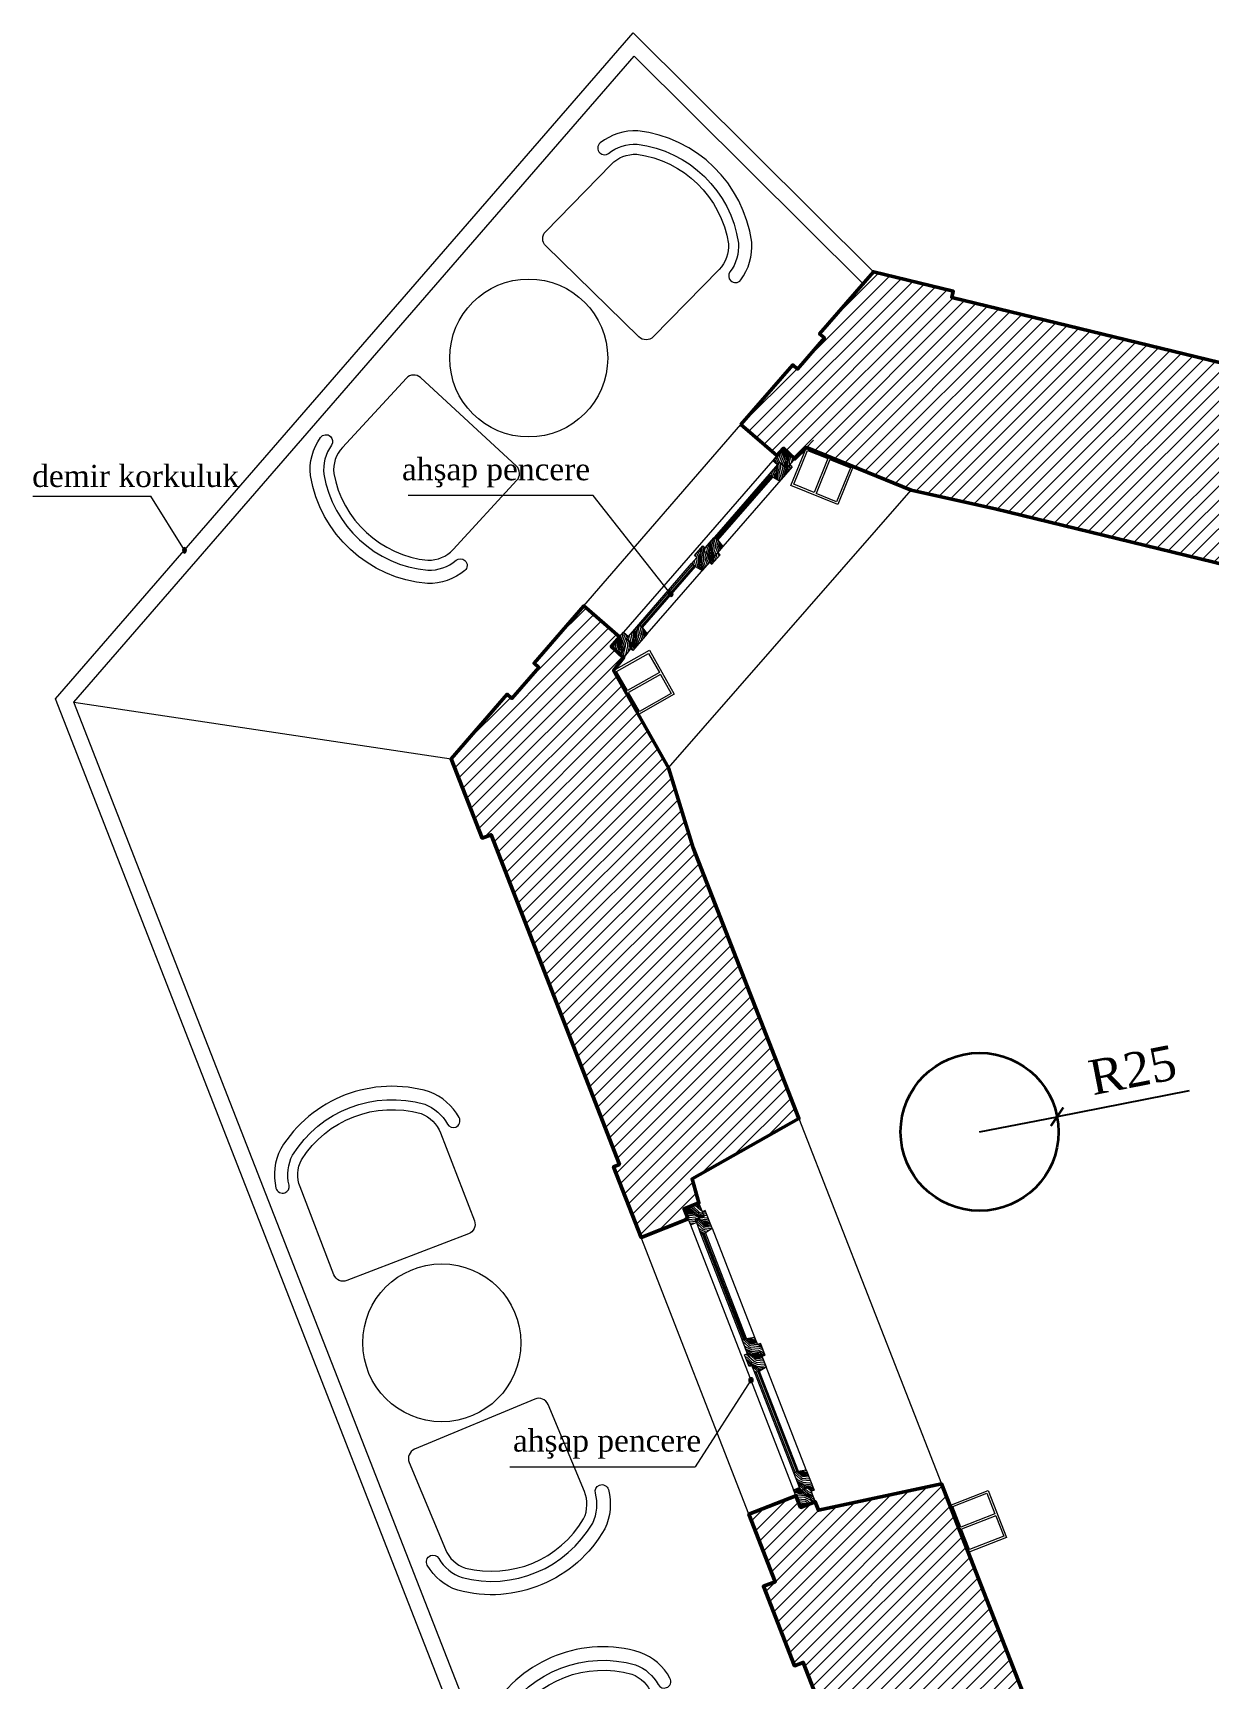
# Model space of a CAD drawing. Header units: millimetres. Extents: x 4980 to 19099, y 3891 to 5773.
# Drawn here: x 10365 to 10737, y 4801 to 5322 of the extents above; entities that cross this region are included whole.
import ezdxf

# ---------------------------------------------------------------- set-up
doc = ezdxf.new("R2010")
doc.units = ezdxf.units.MM
for name, color, linetype, lineweight in [('a 1', 200, 'Continuous', 9), ('a 2', 132, 'Continuous', 20), ('a ahşap tarama', 46, 'Continuous', 0), ('a duvar', 84, 'Continuous', 50), ('a pencere 0', 252, 'Continuous', 0), ('a pencere cam', 121, 'Continuous', 0), ('a pencere doğrama', 41, 'Continuous', 20), ('G 000', 251, 'Continuous', 0), ('no3_ahşap gorunus on kalın', 34, 'Continuous', 20), ('no3_duvar tarama', 253, 'Continuous', 9), ('PLAN YAZI', 4, 'Continuous', 9)]:
    doc.layers.add(name, color=color, linetype=linetype, lineweight=lineweight)
doc.layers.add('Kıtc-002 Çizgi', color=7, linetype='Continuous')
doc.layers.add('no3_mermer gorunus on_Stift_Nr__32', color=7, linetype='Continuous', lineweight=20, true_color=0xffc58a)
doc.layers.add('no3_tefris ön ince_Stift_Nr__194', color=7, linetype='Continuous', lineweight=20, true_color=0x3e007e)
doc.styles.add('ROMANSTW', font='georgia.ttf')
doc.styles.get("Standard").update_dxf_attribs({"font": 'stylu.ttf', "height": 10})
doc.dimstyles.new('M1', dxfattribs={"dimtxt": 11, "dimasz": 5, "dimexe": 2, "dimexo": 5, "dimgap": 3, "dimtad": 1, "dimdec": 1, "dimzin": 12, "dimdsep": 46, "dimtxsty": 'ROMANSTW', "dimblk": 'ARCHTICK', "dimcen": 0.09, "dimclrd": 251, "dimclre": 251, "dimclrt": 1, "dimadec": 0, "dimazin": 0, "dimtfac": 1, "dimtdec": 1, "dimtix": 1, "dimtmove": 0, "dimatfit": 3, "dimldrblk": 'ARCHTICK', "dimfxl": 1, "dimtolj": 1, "dimtzin": 0, "dimarcsym": 0})
pattern_1 = [(229.06403, (-467.819, 13839.1545), (0.5011356, -7.0532874), [0.25, -4.75]), (319.06403, (-467.8073, 13836.497), (7.0532874, 0.5011356), [0.5, -4.5]), (274.064032, (-467.5298, 13837.58), (3.7772115, -3.2760759), [0.3535, -1.0605, 0.3535, -0.707, 2.475, -2.1215678]), (274.064032, (-467.844, 13839.507), (3.7772115, -3.2760759), [0.35355, -0.7071, 0.35355, -5.6568678]), (274.064032, (-468.6128, 13837.8575), (3.7772115, -3.2760759), [0.35355, -6.7175178]), (274.064032, (-469.1293, 13837.6436), (3.7772115, -3.2760759), [0.35355, -6.7175178]), (274.064032, (-468.26, 13837.8826), (3.7772115, -3.2760759), [0.35355, -6.7175178]), (274.064032, (-467.9075, 13837.9076), (3.7772115, -3.2760759), [0.7071, -6.3639678]), (274.064032, (-465.8936, 13834.5063), (3.7772115, -3.2760759), [0.7071, -6.3639678]), (274.064032, (-467.391, 13838.1216), (3.7772115, -3.2760759), [1.4142, -5.6568678]), (274.064032, (-467.0383, 13838.1466), (3.7772115, -3.2760759), [1.4142, -5.6568678]), (274.064032, (-468.0346, 13834.7086), (3.7772115, -3.2760759), [1.4142, -5.6568678]), (274.064032, (-466.4968, 13838.008), (3.7772115, -3.2760759), [1.06066, -6.0104078]), (274.064032, (-465.275, 13838.272), (3.7772115, -3.2760759), [1.06066, -6.0104078]), (274.064032, (-465.9804, 13838.2218), (3.7772115, -3.2760759), [1.06066, -6.0104078]), (274.064032, (-466.9766, 13834.7838), (3.7772115, -3.2760759), [1.767767, -5.3033008]), (274.064032, (-466.46, 13834.9977), (3.7772115, -3.2760759), [1.767767, -5.3033008]), (274.064032, (-467.732, 13835.439), (3.7772115, -3.2760759), [2.4748737, -4.596194]), (255.629083, (-467.7687, 13838.4492), (-3.2760759, -3.7772115), [0.559017, -10.6213229]), (255.629083, (-467.2908, 13836.711), (-3.2760759, -3.7772115), [0.559017, -10.6213229]), (255.629083, (-467.5047, 13837.2274), (-3.2760759, -3.7772115), [0.559017, -10.6213229]), (255.629083, (-467.9826, 13838.9656), (-3.2760759, -3.7772115), [1.118034, -10.0623059]), (255.629083, (-466.9381, 13836.736), (-3.2760759, -3.7772115), [1.677051, -9.503289]), (255.629083, (-466.4216, 13836.9499), (-3.2760759, -3.7772115), [2.236068, -8.944272]), (255.629083, (-465.9052, 13837.1638), (-3.2760759, -3.7772115), [2.236068, -8.944272]), (255.629083, (-464.2806, 13836.7476), (-3.2760759, -3.7772115), [2.236068, -8.944272]), (255.629083, (-464.6583, 13837.0752), (-3.2760759, -3.7772115), [2.795085, -8.3852549]), (255.629083, (-465.1999, 13837.214), (-3.2760759, -3.7772115), [2.795085, -8.3852549]), (292.49898, (-467.8574, 13837.2023), (3.7772115, -3.2760759), [0.559017, -10.6213229]), (292.49898, (-467.7437, 13838.0965), (3.7772115, -3.2760759), [0.559017, -10.6213229]), (292.49898, (-467.8188, 13839.1545), (3.7772115, -3.2760759), [1.118034, -10.0623059]), (292.49898, (-468.235, 13837.53), (3.7772115, -3.2760759), [1.118034, -10.0623059]), (292.49898, (-467.68, 13839.696), (3.7772115, -3.2760759), [1.677051, -9.503289]), (292.49898, (-467.3525, 13840.0737), (3.7772115, -3.2760759), [2.236068, -8.944272]), (292.49898, (-470.112, 13836.5105), (3.7772115, -3.2760759), [2.236068, -8.944272]), (292.49898, (-468.5877, 13837.5049), (3.7772115, -3.2760759), [2.236068, -8.944272]), (292.49898, (-469.6207, 13837.077), (3.7772115, -3.2760759), [2.795085, -8.3852549]), (292.49898, (-469.1042, 13837.291), (3.7772115, -3.2760759), [2.795085, -8.3852549])]
pattern_2 = [(45, (-467.3525, 13840.0737), (-2.245064, 2.245064), [])]
pattern_3 = [(111.285405, (1006.4244, -8894.055), (-6.473988, 2.8438492), [0.25, -4.75]), (201.285405, (1004.0677, -8892.8267), (-2.8438492, -6.473988), [0.5, -4.5]), (156.285405, (1004.8966, -8893.577), (-4.6589186, -1.8150695), [0.3535, -1.0605, 0.3535, -0.707, 2.475, -2.1215678]), (156.285405, (1006.748, -8894.1972), (-4.6589186, -1.8150695), [0.35355, -0.7071, 0.35355, -5.6568678]), (156.285405, (1005.647, -8892.748), (-4.6589186, -1.8150695), [0.35355, -6.7175178]), (156.285405, (1005.6983, -8892.1914), (-4.6589186, -1.8150695), [0.35355, -6.7175178]), (156.285405, (1005.5047, -8893.0718), (-4.6589186, -1.8150695), [0.35355, -6.7175178]), (156.285405, (1005.3625, -8893.3955), (-4.6589186, -1.8150695), [0.7071, -6.3639678]), (156.285405, (1001.4146, -8893.592), (-4.6589186, -1.8150695), [0.7071, -6.3639678]), (156.285405, (1005.311, -8893.952), (-4.6589186, -1.8150695), [1.4142, -5.6568678]), (156.285405, (1005.169, -8894.2758), (-4.6589186, -1.8150695), [1.4142, -5.6568678]), (156.285405, (1002.5914, -8891.792), (-4.6589186, -1.8150695), [1.4142, -5.6568678]), (156.285405, (1004.7937, -8894.6903), (-4.6589186, -1.8150695), [1.06066, -6.0104078]), (156.285405, (1004.458, -8895.8943), (-4.6589186, -1.8150695), [1.06066, -6.0104078]), (156.285405, (1004.7423, -8895.247), (-4.6589186, -1.8150695), [1.06066, -6.0104078]), (156.285405, (1002.165, -8892.763), (-4.6589186, -1.8150695), [1.767767, -5.3033008]), (156.285405, (1002.1134, -8893.3198), (-4.6589186, -1.8150695), [1.767767, -5.3033008]), (156.285405, (1003.0966, -8892.4), (-4.6589186, -1.8150695), [2.4748737, -4.596194]), (137.850456, (1005.777, -8893.7706), (-1.81506946, 4.65891863), [0.559017, -10.6213229]), (137.850456, (1004.0163, -8893.3833), (-1.81506946, 4.65891863), [0.559017, -10.6213229]), (137.850456, (1004.573, -8893.4348), (-1.81506946, 4.65891863), [0.559017, -10.6213229]), (137.850456, (1006.3336, -8893.822), (-1.81506946, 4.65891863), [1.118034, -10.0623059]), (137.850456, (1003.874, -8893.707), (-1.81506946, 4.65891863), [1.677051, -9.503289]), (137.850456, (1003.8226, -8894.2637), (-1.81506946, 4.65891863), [2.236068, -8.944272]), (137.850456, (1003.7712, -8894.8203), (-1.81506946, 4.65891863), [2.236068, -8.944272]), (137.850456, (1002.6458, -8896.0637), (-1.81506946, 4.65891863), [2.236068, -8.944272]), (137.850456, (1003.1117, -8895.8822), (-1.81506946, 4.65891863), [2.795085, -8.3852549]), (137.850456, (1003.4868, -8895.4677), (-1.81506946, 4.65891863), [2.795085, -8.3852549]), (174.720354, (1004.7151, -8893.111), (-4.65891863, -1.81506946), [0.559017, -10.6213229]), (174.720354, (1005.4533, -8893.6284), (-4.65891863, -1.81506946), [0.559017, -10.6213229]), (174.720354, (1006.4244, -8894.055), (-4.65891863, -1.81506946), [1.118034, -10.0623059]), (174.720354, (1005.181, -8892.9296), (-4.65891863, -1.81506946), [1.118034, -10.0623059]), (174.720354, (1006.8388, -8894.4301), (-4.65891863, -1.81506946), [1.677051, -9.503289]), (174.720354, (1007.0203, -8894.896), (-4.65891863, -1.81506946), [2.236068, -8.944272]), (174.720354, (1005.1538, -8890.7938), (-4.65891863, -1.81506946), [2.236068, -8.944272]), (174.720354, (1005.3232, -8892.6059), (-4.65891863, -1.81506946), [2.236068, -8.944272]), (174.720354, (1005.426, -8891.4926), (-4.65891863, -1.81506946), [2.795085, -8.3852549]), (174.720354, (1005.3746, -8892.0492), (-4.65891863, -1.81506946), [2.795085, -8.3852549])]
pattern_4 = [(229.06403, (19827.667, 7090.6566), (0.5011356, -7.0532874), [0.25, -4.75]), (319.06403, (19827.6785, 7087.999), (7.0532874, 0.5011356), [0.5, -4.5]), (274.064032, (19827.956, 7089.082), (3.7772115, -3.2760759), [0.3535, -1.0605, 0.3535, -0.707, 2.475, -2.1215678]), (274.064032, (19827.642, 7091.0092), (3.7772115, -3.2760759), [0.35355, -0.7071, 0.35355, -5.6568678]), (274.064032, (19826.873, 7089.3596), (3.7772115, -3.2760759), [0.35355, -6.7175178]), (274.064032, (19826.3565, 7089.1457), (3.7772115, -3.2760759), [0.35355, -6.7175178]), (274.064032, (19827.2256, 7089.3847), (3.7772115, -3.2760759), [0.35355, -6.7175178]), (274.064032, (19827.5783, 7089.4097), (3.7772115, -3.2760759), [0.7071, -6.3639678]), (274.064032, (19829.592, 7086.0084), (3.7772115, -3.2760759), [0.7071, -6.3639678]), (274.064032, (19828.0948, 7089.6236), (3.7772115, -3.2760759), [1.4142, -5.6568678]), (274.064032, (19828.4474, 7089.6487), (3.7772115, -3.2760759), [1.4142, -5.6568678]), (274.064032, (19827.451, 7086.2107), (3.7772115, -3.2760759), [1.4142, -5.6568678]), (274.064032, (19828.989, 7089.51), (3.7772115, -3.2760759), [1.06066, -6.0104078]), (274.064032, (19830.2107, 7089.774), (3.7772115, -3.2760759), [1.06066, -6.0104078]), (274.064032, (19829.5054, 7089.724), (3.7772115, -3.2760759), [1.06066, -6.0104078]), (274.064032, (19828.509, 7086.286), (3.7772115, -3.2760759), [1.767767, -5.3033008]), (274.064032, (19829.0256, 7086.4998), (3.7772115, -3.2760759), [1.767767, -5.3033008]), (274.064032, (19827.7537, 7086.941), (3.7772115, -3.2760759), [2.4748737, -4.596194]), (255.629083, (19827.717, 7089.9512), (-3.2760759, -3.7772115), [0.559017, -10.6213229]), (255.629083, (19828.195, 7088.213), (-3.2760759, -3.7772115), [0.559017, -10.6213229]), (255.629083, (19827.981, 7088.7294), (-3.2760759, -3.7772115), [0.559017, -10.6213229]), (255.629083, (19827.5031, 7090.4677), (-3.2760759, -3.7772115), [1.118034, -10.0623059]), (255.629083, (19828.5476, 7088.238), (-3.2760759, -3.7772115), [1.677051, -9.5032889]), (255.629083, (19829.0641, 7088.452), (-3.2760759, -3.7772115), [2.236068, -8.9442719]), (255.629083, (19829.5806, 7088.6659), (-3.2760759, -3.7772115), [2.236068, -8.9442719]), (255.629083, (19831.2052, 7088.2496), (-3.2760759, -3.7772115), [2.236068, -8.9442719]), (255.629083, (19830.8274, 7088.5772), (-3.2760759, -3.7772115), [2.795085, -8.3852549]), (255.629083, (19830.286, 7088.716), (-3.2760759, -3.7772115), [2.795085, -8.3852549]), (292.49898, (19827.6284, 7088.7044), (3.77721148, -3.27607592), [0.559017, -10.6213229]), (292.49898, (19827.742, 7089.5986), (3.77721148, -3.27607592), [0.559017, -10.6213229]), (292.49898, (19827.667, 7090.6566), (3.77721148, -3.27607592), [1.118034, -10.0623059]), (292.49898, (19827.2507, 7089.032), (3.77721148, -3.27607592), [1.118034, -10.0623059]), (292.49898, (19827.8057, 7091.198), (3.77721148, -3.27607592), [1.677051, -9.5032889]), (292.49898, (19828.1333, 7091.5758), (3.77721148, -3.27607592), [2.236068, -8.9442719]), (292.49898, (19825.3737, 7088.0125), (3.77721148, -3.27607592), [2.236068, -8.9442719]), (292.49898, (19826.898, 7089.007), (3.77721148, -3.27607592), [2.236068, -8.9442719]), (292.49898, (19825.865, 7088.579), (3.77721148, -3.27607592), [2.795085, -8.3852549]), (292.49898, (19826.3815, 7088.793), (3.77721148, -3.27607592), [2.795085, -8.3852549])]
pattern_5 = [(291.27459, (8870.4514, 16933.8923), (6.4734511, -2.8450713), [0.25, -4.75]), (21.27459, (8872.808, 16932.6636), (2.8450713, 6.4734511), [0.5, -4.5]), (336.27459, (8871.979, 16933.414), (4.6592612, 1.8141899), [0.3535, -1.0605, 0.3535, -0.707, 2.475, -2.1215678]), (336.27459, (8870.1278, 16934.0346), (4.6592612, 1.8141899), [0.35355, -0.7071, 0.35355, -5.6568678]), (336.27459, (8871.2287, 16932.5852), (4.6592612, 1.8141899), [0.35355, -6.7175178]), (336.27459, (8871.177, 16932.0286), (4.6592612, 1.8141899), [0.35355, -6.7175178]), (336.27459, (8871.371, 16932.909), (4.6592612, 1.8141899), [0.35355, -6.7175178]), (336.27459, (8871.513, 16933.2326), (4.6592612, 1.8141899), [0.7071, -6.3639678]), (336.27459, (8875.461, 16933.4284), (4.6592612, 1.8141899), [0.7071, -6.3639678]), (336.27459, (8871.5647, 16933.7892), (4.6592612, 1.8141899), [1.4142, -5.6568678]), (336.27459, (8871.707, 16934.113), (4.6592612, 1.8141899), [1.4142, -5.6568678]), (336.27459, (8874.284, 16931.6286), (4.6592612, 1.8141899), [1.4142, -5.6568678]), (336.27459, (8872.0822, 16934.5273), (4.6592612, 1.8141899), [1.06066, -6.0104078]), (336.27459, (8872.4182, 16935.7313), (4.6592612, 1.8141899), [1.06066, -6.0104078]), (336.27459, (8872.1337, 16935.084), (4.6592612, 1.8141899), [1.06066, -6.0104078]), (336.27459, (8874.7107, 16932.5997), (4.6592612, 1.8141899), [1.767767, -5.3033008]), (336.27459, (8874.7623, 16933.1563), (4.6592612, 1.8141899), [1.767767, -5.3033008]), (336.27459, (8873.779, 16932.2368), (4.6592612, 1.8141899), [2.4748737, -4.596194]), (317.83964, (8871.0988, 16933.6078), (1.8141899, -4.6592612), [0.559017, -10.6213229]), (317.83964, (8872.8594, 16933.2202), (1.8141899, -4.6592612), [0.559017, -10.6213229]), (317.83964, (8872.3028, 16933.2718), (1.8141899, -4.6592612), [0.559017, -10.6213229]), (317.83964, (8870.5422, 16933.6593), (1.8141899, -4.6592612), [1.118034, -10.0623059]), (317.83964, (8873.0017, 16933.5439), (1.8141899, -4.6592612), [1.677051, -9.5032889]), (317.83964, (8873.0532, 16934.1005), (1.8141899, -4.6592612), [2.236068, -8.9442719]), (317.83964, (8873.1047, 16934.6572), (1.8141899, -4.6592612), [2.236068, -8.9442719]), (317.83964, (8874.2304, 16935.9003), (1.8141899, -4.6592612), [2.236068, -8.9442719]), (317.83964, (8873.7645, 16935.7189), (1.8141899, -4.6592612), [2.795085, -8.3852549]), (317.83964, (8873.3893, 16935.3045), (1.8141899, -4.6592612), [2.795085, -8.3852549]), (354.709538, (8872.1605, 16932.948), (4.6592612, 1.8141899), [0.559017, -10.6213229]), (354.709538, (8871.4225, 16933.4656), (4.6592612, 1.8141899), [0.559017, -10.6213229]), (354.709538, (8870.4514, 16933.8923), (4.6592612, 1.8141899), [1.118034, -10.0623059]), (354.709538, (8871.6946, 16932.7667), (4.6592612, 1.8141899), [1.118034, -10.0623059]), (354.709538, (8870.037, 16934.2675), (4.6592612, 1.8141899), [1.677051, -9.5032889]), (354.709538, (8869.8556, 16934.7335), (4.6592612, 1.8141899), [2.236068, -8.9442719]), (354.709538, (8871.7214, 16930.6308), (4.6592612, 1.8141899), [2.236068, -8.9442719]), (354.709538, (8871.5523, 16932.443), (4.6592612, 1.8141899), [2.236068, -8.9442719]), (354.709538, (8871.4492, 16931.3297), (4.6592612, 1.8141899), [2.795085, -8.3852549]), (354.709538, (8871.5008, 16931.8864), (4.6592612, 1.8141899), [2.795085, -8.3852549])]

# ---------------------------------------------------------------- blocks, each defined once
blk = doc.blocks.new('4535353')
at = {"color": 5}
for p, q in [((9628.58, 2179.4), (9628.58, 2167.8)), ((9629.28, 2179.4), (9629.28, 2167.8))]:
    blk.add_line(p, q, dxfattribs=at)
blk.add_lwpolyline([(9620.93, 2180.1), (9636.93, 2180.1), (9636.93, 2167.1), (9620.93, 2167.1), (9620.93, 2180.1)], close=True, dxfattribs=at)
for points in [[(9628.58, 2167.8), (9621.63, 2167.8), (9621.63, 2179.4), (9628.58, 2179.4)], [(9629.28, 2179.4), (9636.23, 2179.4), (9636.23, 2167.8), (9629.28, 2167.8)]]:
    blk.add_lwpolyline(points, dxfattribs=at)
blk = doc.blocks.new('asdsdzfsd')
at = {"layer": 'a ahşap tarama', "lineweight": 5}
h = blk.add_hatch(dxfattribs=at)
h.set_pattern_fill('WOODFACE', color=256, scale=5, angle=229.064, style=0, pattern_type=2)
h.set_pattern_definition(pattern_1)
h.paths.add_polyline_path([(6002.48, 3076.76), (5998.87, 3080.18), (5995.45, 3076.32), (5996.97, 3075), (5997.62, 3075.76), (5999.89, 3073.79)])
h = blk.add_hatch(dxfattribs=at)
h.set_pattern_fill('WOODFACE', color=256, scale=5, angle=229.064, style=0, pattern_type=2)
h.set_pattern_definition(pattern_1)
edge = h.paths.add_edge_path()
edge.add_line((5994.34, 3071.99), (5995.47, 3071))
edge.add_line((5995.47, 3071), (5997.69, 3069.74))
edge.add_line((5997.69, 3069.74), (6001.62, 3074.28))
edge.add_line((6001.62, 3074.28), (6000.87, 3074.93))
edge.add_line((6000.87, 3074.93), (5999.89, 3073.79))
edge.add_line((5999.89, 3073.79), (5997.62, 3075.76))
edge.add_line((5997.62, 3075.76), (5996.97, 3075))
edge.add_line((5997.61, 3075.76), (5994.34, 3071.99))
h = blk.add_hatch(dxfattribs=at)
h.set_pattern_fill('WOODFACE', color=256, scale=5, angle=229.064, style=0, pattern_type=2)
h.set_pattern_definition(pattern_4)
h.paths.add_polyline_path([(5973.15, 3041.45), (5970.93, 3042.71), (5969.8, 3043.7), (5971.44, 3045.59), (5970.68, 3046.24), (5973.3, 3049.26), (5974.06, 3048.61), (5973.4, 3047.85), (5976.11, 3045.51), (5976.42, 3045.23)])
h = blk.add_hatch(dxfattribs=at)
h.set_pattern_fill('WOODFACE', color=256, scale=5, angle=229.064, style=0, pattern_type=2)
h.set_pattern_definition(pattern_4)
h.paths.add_polyline_path([(5977.01, 3052.01), (5978.14, 3051.02), (5979.7, 3049.01), (5978.06, 3047.12), (5978.82, 3046.46), (5976.2, 3043.44), (5975.44, 3044.1), (5976.42, 3045.23), (5973.72, 3047.58), (5973.4, 3047.85), (5976.87, 3051.85)])
h = blk.add_hatch(dxfattribs=at)
h.set_pattern_fill('WOODFACE', color=256, scale=5, angle=229.064, style=0, pattern_type=2)
h.set_pattern_definition([(229.06403, (19833.2024, 7097.0394), (0.5011356, -7.0532874), [0.25, -4.75]), (319.06403, (19833.214, 7094.382), (7.0532874, 0.5011356), [0.5, -4.5]), (274.064032, (19833.4915, 7095.465), (3.7772115, -3.2760759), [0.3535, -1.0605, 0.3535, -0.707, 2.475, -2.1215678]), (274.064032, (19833.1773, 7097.392), (3.7772115, -3.2760759), [0.35355, -0.7071, 0.35355, -5.6568678]), (274.064032, (19832.4084, 7095.7424), (3.7772115, -3.2760759), [0.35355, -6.7175178]), (274.064032, (19831.892, 7095.5285), (3.7772115, -3.2760759), [0.35355, -6.7175178]), (274.064032, (19832.761, 7095.7675), (3.7772115, -3.2760759), [0.35355, -6.7175178]), (274.064032, (19833.1138, 7095.7925), (3.7772115, -3.2760759), [0.7071, -6.3639678]), (274.064032, (19835.1277, 7092.391), (3.7772115, -3.2760759), [0.7071, -6.3639678]), (274.064032, (19833.6302, 7096.0064), (3.7772115, -3.2760759), [1.4142, -5.6568678]), (274.064032, (19833.983, 7096.0315), (3.7772115, -3.2760759), [1.4142, -5.6568678]), (274.064032, (19832.9866, 7092.5935), (3.7772115, -3.2760759), [1.4142, -5.6568678]), (274.064032, (19834.5244, 7095.8927), (3.7772115, -3.2760759), [1.06066, -6.0104078]), (274.064032, (19835.7462, 7096.1568), (3.7772115, -3.2760759), [1.06066, -6.0104078]), (274.064032, (19835.041, 7096.1067), (3.7772115, -3.2760759), [1.06066, -6.0104078]), (274.064032, (19834.0446, 7092.6686), (3.7772115, -3.2760759), [1.767767, -5.3033008]), (274.064032, (19834.561, 7092.8826), (3.7772115, -3.2760759), [1.767767, -5.3033008]), (274.064032, (19833.289, 7093.324), (3.7772115, -3.2760759), [2.4748737, -4.596194]), (255.629083, (19833.2525, 7096.334), (-3.2760759, -3.7772115), [0.559017, -10.6213229]), (255.629083, (19833.7305, 7094.5958), (-3.2760759, -3.7772115), [0.559017, -10.6213229]), (255.629083, (19833.5165, 7095.1122), (-3.2760759, -3.7772115), [0.559017, -10.6213229]), (255.629083, (19833.0386, 7096.8505), (-3.2760759, -3.7772115), [1.118034, -10.0623059]), (255.629083, (19834.0831, 7094.6208), (-3.2760759, -3.7772115), [1.677051, -9.5032889]), (255.629083, (19834.5996, 7094.8347), (-3.2760759, -3.7772115), [2.236068, -8.9442719]), (255.629083, (19835.116, 7095.0487), (-3.2760759, -3.7772115), [2.236068, -8.9442719]), (255.629083, (19836.7406, 7094.6324), (-3.2760759, -3.7772115), [2.236068, -8.9442719]), (255.629083, (19836.363, 7094.96), (-3.2760759, -3.7772115), [2.795085, -8.3852549]), (255.629083, (19835.8214, 7095.0988), (-3.2760759, -3.7772115), [2.795085, -8.3852549]), (292.49898, (19833.1639, 7095.0872), (3.77721148, -3.27607592), [0.559017, -10.6213229]), (292.49898, (19833.2776, 7095.9814), (3.77721148, -3.27607592), [0.559017, -10.6213229]), (292.49898, (19833.2024, 7097.0394), (3.77721148, -3.27607592), [1.118034, -10.0623059]), (292.49898, (19832.7862, 7095.4148), (3.77721148, -3.27607592), [1.118034, -10.0623059]), (292.49898, (19833.3412, 7097.5809), (3.77721148, -3.27607592), [1.677051, -9.5032889]), (292.49898, (19833.6688, 7097.9586), (3.77721148, -3.27607592), [2.236068, -8.9442719]), (292.49898, (19830.9092, 7094.3953), (3.77721148, -3.27607592), [2.236068, -8.9442719]), (292.49898, (19832.4335, 7095.3897), (3.77721148, -3.27607592), [2.236068, -8.9442719]), (292.49898, (19831.4006, 7094.962), (3.77721148, -3.27607592), [2.795085, -8.3852549]), (292.49898, (19831.917, 7095.1758), (3.77721148, -3.27607592), [2.795085, -8.3852549])])
edge = h.paths.add_edge_path()
edge.add_line((5953.06, 3024.39), (5954.19, 3023.41))
edge.add_line((5954.19, 3023.41), (5955.75, 3021.4))
edge.add_line((5955.75, 3021.4), (5951.17, 3016.11))
edge.add_line((5951.17, 3016.11), (5950.48, 3016.71))
edge.add_line((5950.48, 3016.71), (5951.4, 3017.89))
edge.add_line((5951.4, 3017.89), (5949.13, 3019.86))
edge.add_line((5949.13, 3019.86), (5949.79, 3020.61))
edge.add_line((5949.79, 3020.61), (5953.06, 3024.39))
h = blk.add_hatch(dxfattribs=at)
h.set_pattern_fill('WOODFACE', color=256, scale=5, angle=229.064, style=0, pattern_type=2)
h.set_pattern_definition(pattern_1)
h.paths.add_polyline_path([(5946.97, 3020.41), (5948.28, 3021.92), (5949.79, 3020.61), (5949.13, 3019.86), (5951.4, 3017.89), (5948.25, 3013.84), (5944.35, 3017.4)])
h = blk.add_hatch(dxfattribs=at)
h.set_pattern_fill('WOODFACE', color=256, scale=5, angle=111.2854, style=0, pattern_type=2)
h.set_pattern_definition(pattern_3)
h.paths.add_polyline_path([(5968.33, 2837.1), (5969.42, 2834.3), (5971.3, 2835.03), (5970.92, 2835.96), (5973.73, 2837.06), (5972.09, 2841.24), (5967.4, 2839.41)])
h = blk.add_hatch(dxfattribs=at)
h.set_pattern_fill('WOODFACE', color=256, scale=5, angle=291.2746, style=0, pattern_type=2)
h.set_pattern_definition(pattern_5)
h.paths.add_polyline_path([(5972.75, 2831.31), (5974.14, 2831.85), (5976.29, 2833.22), (5974.11, 2838.81), (5973.18, 2838.45), (5973.73, 2837.06), (5970.92, 2835.96), (5971.3, 2835.04)])
h = blk.add_hatch(dxfattribs=at)
h.set_pattern_fill('WOODFACE', color=256, scale=5, angle=291.2746, style=0, pattern_type=2)
h.set_pattern_definition(pattern_5)
h.paths.add_polyline_path([(5985.81, 2797.76), (5987.2, 2798.3), (5989.71, 2798.74), (5990.62, 2796.41), (5991.55, 2796.78), (5993, 2793.05), (5992.07, 2792.69), (5991.53, 2794.08), (5988.19, 2792.78), (5987.8, 2792.63), (5985.88, 2797.56)])
h = blk.add_hatch(dxfattribs=at)
h.set_pattern_fill('WOODFACE', color=256, scale=5, angle=291.2746, style=0, pattern_type=2)
h.set_pattern_definition(pattern_5)
h.paths.add_polyline_path([(5993.34, 2789.42), (5991.19, 2788.05), (5989.8, 2787.51), (5988.89, 2789.84), (5987.96, 2789.47), (5986.51, 2793.2), (5987.44, 2793.56), (5987.8, 2792.63), (5991.14, 2793.93), (5991.53, 2794.08)])
h = blk.add_hatch(dxfattribs=at)
h.set_pattern_fill('WOODFACE', color=256, scale=5, angle=291.2746, style=0, pattern_type=2)
h.set_pattern_definition(pattern_5)
edge = h.paths.add_edge_path()
edge.add_line((6002.13, 2755.82), (6003.53, 2756.37))
edge.add_line((6003.53, 2756.37), (6006.04, 2756.81))
edge.add_line((6006.04, 2756.81), (6008.58, 2750.29))
edge.add_line((6008.58, 2750.29), (6007.66, 2749.93))
edge.add_line((6007.66, 2749.93), (6007.11, 2751.33))
edge.add_line((6007.11, 2751.33), (6004.32, 2750.24))
edge.add_line((6004.32, 2750.24), (6003.96, 2751.17))
edge.add_line((6003.96, 2751.17), (6002.13, 2755.82))
h = blk.add_hatch(dxfattribs=at)
h.set_pattern_fill('WOODFACE', color=256, scale=5, angle=111.2854, style=0, pattern_type=2)
h.set_pattern_definition(pattern_3)
h.paths.add_polyline_path([(6002.81, 2748.58), (6002.08, 2750.44), (6003.96, 2751.17), (6004.32, 2750.24), (6007.11, 2751.33), (6007.66, 2749.93), (6008.92, 2746.65), (6004.27, 2744.84)])
at = {"layer": 'a pencere cam', "lineweight": 5}
for points in [[(5995.09, 3071.33), (5994.71, 3071.66), (5977.38, 3051.68), (5977.76, 3051.35)], [(5970.55, 3043.04), (5953.81, 3023.74), (5953.44, 3024.07), (5970.18, 3043.37)], [(5973.68, 2831.67), (5986.74, 2798.12), (5986.27, 2797.94), (5973.21, 2831.49)], [(5990.73, 2787.87), (6003.07, 2756.19), (6002.6, 2756.01), (5990.26, 2787.69)]]:
    blk.add_hatch(color=256, dxfattribs=at).paths.add_polyline_path(points)
at = {"layer": 'no3_duvar tarama'}
h = blk.add_hatch(dxfattribs=at)
h.set_pattern_fill('ANSI31', color=256, style=0)
h.set_pattern_definition(pattern_2)
h.paths.add_polyline_path([(5985.42, 3087.66), (6001.8, 3106.54), (6003.31, 3105.23), (6011.83, 3115.06), (6010.32, 3116.37), (6027.35, 3136.01), (6052.62, 3129.86), (6052.14, 3127.92), (6192.06, 3093.87), (6192.53, 3095.81), (6216.82, 3089.9), (6213.04, 3074.36), (6209.4, 3075.24), (6207.96, 3070.45), (6205.06, 3071.15), (6187, 3031.47), (6065.89, 3061), (6039.3, 3066.92), (6006.12, 3080.39), (6002.48, 3076.76), (5998.87, 3080.18), (5996.75, 3077.83)])
h = blk.add_hatch(dxfattribs=at)
h.set_pattern_fill('ANSI31', color=256, style=0)
h.set_pattern_definition(pattern_2)
h.paths.add_polyline_path([(5968.69, 2836.17), (5953.79, 2830.36), (5945.08, 2852.73), (5946.95, 2853.45), (5906.3, 2957.82), (5903.5, 2956.73), (5893.7, 2981.89), (5911.39, 3002.28), (5912.9, 3000.97), (5921.42, 3010.8), (5919.91, 3012.11), (5935.63, 3030.24), (5946.97, 3020.41), (5944.35, 3017.4), (5946.3, 3015.62), (5948.25, 3013.84), (5945.1, 3009.79), (5962.53, 2978.97), (5970.33, 2953.68), (6003.78, 2867.94), (5969.92, 2848.88), (5972.09, 2841.24), (5967.4, 2839.41)])
h = blk.add_hatch(dxfattribs=at)
h.set_pattern_fill('ANSI31', color=256, style=0)
h.set_pattern_definition(pattern_2)
h.paths.add_polyline_path([(6072.67, 2547.2), (6064.28, 2543.93), (6061.01, 2552.32), (6058.22, 2551.23), (6048.78, 2575.46), (6051.58, 2576.55), (6005.12, 2695.82), (6002.33, 2694.73), (5992.53, 2719.89), (5996.26, 2721.34), (5987.91, 2742.77), (6002.81, 2748.58), (6004.27, 2744.84), (6008.93, 2746.64), (6009.98, 2743.98), (6048.89, 2752.32), (6103.23, 2613.05), (6114.94, 2583.05), (6077.58, 2560.99), (6080.18, 2555.47), (6070.86, 2551.85)])
at = {"layer": 'PLAN YAZI'}
h = blk.add_hatch(color=256, dxfattribs=at)
h.dxf.hatch_style = 1
edge = h.paths.add_edge_path()
edge.add_ellipse((5809.29, 3047.86), major_axis=(0.021, 0.888), ratio=0.6911, start_angle=0, end_angle=360, ccw=False)
h = blk.add_hatch(color=256, dxfattribs=at)
h.dxf.hatch_style = 1
edge = h.paths.add_edge_path()
edge.add_ellipse((5963.21, 3034.01), major_axis=(-0.021, 0.888), ratio=0.6911, start_angle=0, end_angle=360)
h = blk.add_hatch(color=256, dxfattribs=at)
h.dxf.hatch_style = 1
edge = h.paths.add_edge_path()
edge.add_ellipse((5988.58, 2785.14), major_axis=(0.021, -0.888), ratio=0.6911, start_angle=0, end_angle=360)
at = {"layer": 'a 1'}
for p, q in [((6203.37, 1887.06), (5768.49, 3000.81)), ((6206.79, 1892.05), (5774.25, 2999.82))]:
    blk.add_line(p, q, dxfattribs=at)
for points in [[(5768.49, 3000.81), (5951.31, 3211.64)], [(6027.35, 3136.01), (5951.31, 3211.64)], [(5774.25, 2999.82), (5951.6, 3204.33)], [(6024.06, 3132.21), (5951.6, 3204.33)]]:
    blk.add_lwpolyline(points, dxfattribs=at)
at = {"layer": 'a 2'}
for points in [[(5935.63, 3030.24), (5985.42, 3087.66)], [(6006.12, 3080.39), (6008.42, 3082.7)], [(5962.53, 2978.97), (6039.3, 3066.92)], [(6003.78, 2867.94), (6048.89, 2752.32)], [(5987.91, 2742.77), (5953.79, 2830.36)]]:
    blk.add_lwpolyline(points, dxfattribs=at)
at = {"layer": 'a duvar'}
for points in [[(5985.42, 3087.66), (6001.8, 3106.54), (6003.31, 3105.23), (6011.83, 3115.06), (6010.32, 3116.37), (6027.35, 3136.01), (6052.62, 3129.86), (6052.14, 3127.92), (6192.06, 3093.87), (6192.53, 3095.81), (6216.82, 3089.9), (6213.04, 3074.36), (6209.4, 3075.24), (6207.96, 3070.45), (6205.06, 3071.15), (6187, 3031.47), (6065.89, 3061), (6039.3, 3066.92), (6006.12, 3080.39), (6002.48, 3076.76), (5998.87, 3080.18), (5996.75, 3077.83), (5985.42, 3087.66)], [(5968.69, 2836.17), (5953.79, 2830.36), (5945.08, 2852.73), (5946.95, 2853.45), (5906.3, 2957.82), (5903.5, 2956.73), (5893.7, 2981.89), (5911.39, 3002.28), (5912.9, 3000.97), (5921.42, 3010.8), (5919.91, 3012.11), (5935.63, 3030.24), (5946.97, 3020.41), (5944.35, 3017.4), (5946.3, 3015.62), (5948.25, 3013.84), (5948.25, 3013.84), (5945.1, 3009.79), (5962.53, 2978.97), (5970.33, 2953.68), (6003.78, 2867.94), (5969.92, 2848.88), (5972.09, 2841.24), (5967.4, 2839.41), (5968.69, 2836.17)], [(6072.67, 2547.2), (6064.28, 2543.93), (6061.01, 2552.32), (6058.22, 2551.23), (6048.78, 2575.46), (6051.58, 2576.55), (6005.12, 2695.82), (6002.33, 2694.73), (5992.53, 2719.89), (5996.26, 2721.34), (5987.91, 2742.77), (6002.81, 2748.58), (6004.27, 2744.84), (6008.93, 2746.64), (6009.98, 2743.98), (6048.89, 2752.32), (6103.23, 2613.05), (6114.94, 2583.05), (6077.58, 2560.99), (6080.18, 2555.47), (6070.86, 2551.85), (6072.67, 2547.2)]]:
    blk.add_lwpolyline(points, dxfattribs=at)
at = {"layer": 'a pencere 0'}
for points in [[(5995.45, 3076.32), (5948.28, 3021.92)], [(5994.34, 3071.99), (5977.01, 3052.01)], [(5978.14, 3051.02), (5995.47, 3071)], [(6001.62, 3074.28), (5979.7, 3049.01)], [(5953.06, 3024.39), (5969.8, 3043.7)], [(5955.75, 3021.4), (5978.68, 3047.84)], [(5970.93, 3042.71), (5954.19, 3023.41)], [(5969.43, 2834.31), (6002.09, 2750.44)], [(5972.74, 2831.3), (5985.81, 2797.76)], [(5987.2, 2798.3), (5974.14, 2831.85)], [(5976.29, 2833.22), (5989.71, 2798.74)], [(5991.19, 2788.05), (6003.53, 2756.37)], [(6006.04, 2756.81), (5993.34, 2789.42)], [(6002.13, 2755.82), (5989.8, 2787.51)]]:
    blk.add_lwpolyline(points, dxfattribs=at)
at = {"layer": 'a pencere cam', "lineweight": 5}
for p, q in [((5999.88, 3073.8), (5997.61, 3075.76)), ((5994.71, 3071.66), (5977.38, 3051.68)), ((5953.44, 3024.07), (5970.18, 3043.37)), ((5973.72, 2837.05), (5970.93, 2835.96)), ((5973.21, 2831.49), (5986.27, 2797.94)), ((6002.6, 2756.01), (5990.26, 2787.69))]:
    blk.add_line(p, q, dxfattribs=at)
for points in [[(5995.09, 3071.33), (5977.76, 3051.35), (5977.38, 3051.68), (5994.71, 3071.66)], [(5977.76, 3051.35), (5995.09, 3071.33)], [(5970.55, 3043.04), (5953.81, 3023.74)], [(5986.74, 2798.12), (5973.68, 2831.67)], [(5990.73, 2787.87), (6003.07, 2756.19)]]:
    blk.add_lwpolyline(points, dxfattribs=at)
for points in [[(5970.55, 3043.04), (5953.81, 3023.74), (5953.44, 3024.07), (5970.18, 3043.37)], [(5973.68, 2831.67), (5986.74, 2798.12), (5986.27, 2797.94), (5973.21, 2831.49)], [(5990.73, 2787.87), (6003.07, 2756.19), (6002.6, 2756.01), (5990.26, 2787.69)]]:
    blk.add_lwpolyline(points, close=True, dxfattribs=at)
at = {"layer": 'a pencere doğrama'}
for p, q in [((5997.61, 3075.76), (5994.34, 3071.99)), ((5996.76, 3077.83), (5995.45, 3076.32)), ((5996.76, 3077.83), (5995.45, 3076.32)), ((5995.45, 3076.32), (5996.96, 3075.01)), ((5995.45, 3076.32), (5996.96, 3075.01)), ((5996.96, 3075.01), (5997.61, 3075.76)), ((5996.96, 3075.01), (5997.61, 3075.76)), ((5997.61, 3075.76), (5999.88, 3073.8)), ((5997.61, 3075.76), (5999.88, 3073.8)), ((5970.68, 3046.24), (5973.3, 3049.26)), ((5973.3, 3049.26), (5974.06, 3048.61)), ((5977.01, 3052.01), (5973.4, 3047.85)), ((5977.38, 3051.68), (5977.01, 3052.01)), ((5977.76, 3051.35), (5978.14, 3051.02)), ((5978.06, 3047.12), (5979.7, 3049.01)), ((5978.14, 3051.02), (5979.7, 3049.01)), ((5969.8, 3043.7), (5971.44, 3045.59)), ((5970.18, 3043.37), (5969.8, 3043.7)), ((5971.44, 3045.59), (5970.68, 3046.24)), ((5975.44, 3044.1), (5973.15, 3041.45)), ((5973.4, 3047.85), (5976.42, 3045.23)), ((5973.4, 3047.85), (5976.42, 3045.23)), ((5976.42, 3045.23), (5975.44, 3044.1)), ((5975.44, 3044.1), (5976.2, 3043.44)), ((5976.2, 3043.44), (5978.82, 3046.46)), ((5978.82, 3046.46), (5978.06, 3047.12)), ((5970.55, 3043.04), (5970.93, 3042.71)), ((5970.93, 3042.71), (5973.15, 3041.45)), ((5949.79, 3020.61), (5953.06, 3024.39)), ((5953.06, 3024.39), (5953.81, 3023.74)), ((5953.81, 3023.74), (5954.19, 3023.41)), ((5954.19, 3023.41), (5955.75, 3021.4)), ((5972.09, 2841.24), (5969.92, 2848.88)), ((5970.93, 2835.96), (5973.72, 2837.05)), ((5970.93, 2835.96), (5973.72, 2837.05)), ((5970.93, 2835.96), (5973.72, 2837.05)), ((5974.14, 2831.85), (5976.29, 2833.22)), ((5987.2, 2798.3), (5989.71, 2798.74)), ((5990.62, 2796.41), (5989.71, 2798.74)), ((5986.27, 2797.94), (5985.81, 2797.76)), ((5985.81, 2797.76), (5987.8, 2792.63)), ((5986.51, 2793.2), (5987.44, 2793.56)), ((5987.96, 2789.47), (5986.51, 2793.2)), ((5986.74, 2798.12), (5987.2, 2798.3)), ((5987.8, 2792.63), (5991.53, 2794.08)), ((5987.8, 2792.63), (5991.53, 2794.08)), ((5991.55, 2796.78), (5990.62, 2796.41)), ((5991.53, 2794.08), (5992.07, 2792.69)), ((5993, 2793.05), (5991.55, 2796.78)), ((5988.89, 2789.84), (5987.96, 2789.47)), ((5989.8, 2787.51), (5988.89, 2789.84)), ((5990.73, 2787.87), (5991.19, 2788.05)), ((5991.19, 2788.05), (5993.34, 2789.42)), ((5992.07, 2792.69), (5993, 2793.05)), ((5992.07, 2792.69), (5993.34, 2789.42)), ((5990.26, 2787.69), (5989.8, 2787.51)), ((6003.53, 2756.37), (6006.04, 2756.81)), ((6002.13, 2755.82), (6003.07, 2756.19)), ((6003.96, 2751.17), (6002.13, 2755.82)), ((6003.07, 2756.19), (6003.53, 2756.37)), ((6002.09, 2750.44), (6003.96, 2751.17)), ((6002.09, 2750.44), (6003.96, 2751.17)), ((6003.96, 2751.17), (6004.32, 2750.24)), ((6003.96, 2751.17), (6004.32, 2750.24)), ((6004.32, 2750.24), (6007.11, 2751.33)), ((6004.32, 2750.24), (6007.11, 2751.33)), ((6008.92, 2746.65), (6009.98, 2743.98))]:
    blk.add_line(p, q, dxfattribs=at)
for points in [[(6002.48, 3076.76), (5998.87, 3080.18), (5995.45, 3076.32), (5996.97, 3075), (5997.62, 3075.76), (5999.89, 3073.79), (6002.48, 3076.76)], [(5994.34, 3071.99), (5995.47, 3071), (5997.69, 3069.74), (6001.62, 3074.28), (6000.87, 3074.93), (5999.89, 3073.79), (5997.62, 3075.76), (5996.97, 3075)], [(5997.69, 3069.74), (6001.62, 3074.28), (6000.86, 3074.93), (5999.88, 3073.8)], [(5973.15, 3041.45), (5970.93, 3042.71), (5969.8, 3043.7), (5971.44, 3045.59), (5970.68, 3046.24), (5973.3, 3049.26), (5974.06, 3048.61), (5973.4, 3047.85), (5976.11, 3045.51), (5976.42, 3045.23), (5973.15, 3041.45), (5973.15, 3041.45)], [(5977.01, 3052.01), (5978.14, 3051.02), (5979.7, 3049.01), (5978.06, 3047.12), (5978.82, 3046.46), (5976.2, 3043.44), (5975.44, 3044.1), (5976.42, 3045.23), (5973.72, 3047.58), (5973.4, 3047.85), (5976.87, 3051.85), (5977.01, 3052.01)], [(5953.06, 3024.39), (5954.19, 3023.41), (5955.75, 3021.4), (5951.17, 3016.11), (5950.48, 3016.71), (5951.4, 3017.89), (5949.13, 3019.86), (5949.79, 3020.61), (5953.06, 3024.39)], [(5946.97, 3020.41), (5948.28, 3021.92), (5949.79, 3020.61), (5949.13, 3019.86), (5951.4, 3017.89), (5948.25, 3013.84), (5944.35, 3017.4), (5946.97, 3020.41)], [(5955.75, 3021.4), (5951.17, 3016.1), (5950.48, 3016.71), (5951.4, 3017.89)], [(5968.33, 2837.1), (5969.42, 2834.3), (5971.3, 2835.03), (5970.92, 2835.96), (5973.73, 2837.06), (5972.09, 2841.24), (5967.4, 2839.41), (5968.33, 2837.1)], [(5972.75, 2831.31), (5974.14, 2831.85), (5976.29, 2833.22), (5974.11, 2838.81), (5973.18, 2838.45), (5973.73, 2837.06), (5970.92, 2835.96), (5971.3, 2835.04), (5972.75, 2831.31)], [(5985.81, 2797.76), (5987.2, 2798.3), (5989.71, 2798.74), (5990.62, 2796.41), (5991.55, 2796.78), (5993, 2793.05), (5992.07, 2792.69), (5991.53, 2794.08), (5988.19, 2792.78), (5987.8, 2792.63), (5985.88, 2797.56), (5985.81, 2797.76)], [(5993.34, 2789.42), (5991.19, 2788.05), (5989.8, 2787.51), (5988.89, 2789.84), (5987.96, 2789.47), (5986.51, 2793.2), (5987.44, 2793.56), (5987.8, 2792.63), (5991.14, 2793.93), (5991.53, 2794.08), (5993.34, 2789.42), (5993.34, 2789.42)], [(6002.13, 2755.82), (6003.53, 2756.37), (6006.04, 2756.81), (6008.58, 2750.29), (6007.66, 2749.93), (6007.11, 2751.33), (6004.32, 2750.24), (6003.96, 2751.17), (6002.13, 2755.82)], [(6006.04, 2756.81), (6008.59, 2750.29), (6007.66, 2749.93), (6007.11, 2751.33)], [(6002.81, 2748.58), (6002.08, 2750.44), (6003.96, 2751.17), (6004.32, 2750.24), (6007.11, 2751.33), (6007.66, 2749.93), (6008.92, 2746.65), (6004.27, 2744.84), (6002.81, 2748.58)]]:
    blk.add_lwpolyline(points, dxfattribs=at)
at = {"layer": 'G 000'}
blk.add_lwpolyline([(5774.25, 2999.82), (5893.7, 2981.89)], dxfattribs=at)
at = {"layer": 'PLAN YAZI'}
for p, q in [((5761.32, 3065), (5798.62, 3065.01)), ((5809.29, 3047.86), (5798.62, 3065.01)), ((5938.65, 3065.25), (5880.05, 3065.25)), ((5963.21, 3034.01), (5938.65, 3065.25)), ((5988.58, 2785.14), (5970.89, 2757.76)), ((5912.29, 2757.76), (5970.89, 2757.76))]:
    blk.add_line(p, q, dxfattribs=at)
at = {"layer": 'PLAN YAZI', "extrusion": (0, 0, -1)}
blk.add_ellipse((5809.29, 3047.86), major_axis=(0, 0.888), ratio=0.6911, start_param=4.712389, end_param=10.995574, dxfattribs=at)
at = {"layer": 'PLAN YAZI'}
for centre, major_axis in [((5963.21, 3034.01), (0, 0.888)), ((5988.58, 2785.14), (0, -0.888))]:
    blk.add_ellipse(centre, major_axis=major_axis, ratio=0.6911, start_param=4.712389, end_param=10.995574, dxfattribs=at)
for p, rotation in [((-3728.16, 4680.08), 337.9001294263721), ((-677.01, 10317.74), 299.4874549827151), ((535.57, 10920.63), 291.3146973601329)]:
    blk.add_blockref('4535353', p, dxfattribs=dict(rotation=rotation))
at = {"layer": 'PLAN YAZI', "char_height": 7, "width": 63.3955}
for s, insert, attachment_point in [('{\\fTimes New Roman|b0|i0|c162|p18;demir korkuluk}', (5761.08, 3074.89), 1), ('{\\fTimes New Roman|b0|i0|c162|p18;ahşap pencere}', (5937.69, 3077.03), 3), ('{\\fTimes New Roman|b0|i0|c162|p18;ahşap pencere}', (5913.25, 2769.54), 1)]:
    blk.add_mtext(s, dxfattribs=dict(at, insert=insert, attachment_point=attachment_point))
blk = doc.blocks.new('S2')
at = {"layer": 'no3_tefris ön ince_Stift_Nr__194', "linetype": 'Continuous', "flags": 128}
for points in [[(-366.36, 3123.35, 0.178701), (-357.54, 3126.97, 0.336852), (-353.17, 3171.56, 0.178701), (-361.12, 3176.83, -0.375565), (-362.74, 3179.09, -0.453948), (-360.15, 3180.95, -0.178701), (-349.76, 3174.06, -0.3419), (-354.67, 3123.85, -0.178701), (-366.2, 3119.12, -0.453948), (-368.39, 3121.44, -0.375565)], [(-363.24, 3173.97), (-392.93, 3176.87, 0.414214), (-396.4, 3174.02), (-400.42, 3132.94, 0.414214), (-397.57, 3129.47), (-367.88, 3126.56, 0.213422), (-359.69, 3129.31, 0.332144), (-355.73, 3169.69, 0.213422)]]:
    blk.add_lwpolyline(points, format="xyb", close=True, dxfattribs=at)
blk = doc.blocks.new('_ArchTick')
at = {"layer": 'Kıtc-002 Çizgi', "color": 0, "const_width": 0.15}
blk.add_lwpolyline([(-0.5, -0.5), (0.5, 0.5)], dxfattribs=at)
blk = doc.blocks.new('*D117')
at = {"layer": 'Defpoints', "color": 0, "transparency": 16777216}
for p in [(10688.95, 4979.1), (10664.42, 4974.31)]:
    blk.add_point(p, dxfattribs=at)
at = {"layer": 'no3_duvar tarama', "color": 251, "lineweight": -2, "transparency": 16777216}
for p in [(10730.76, 4987.27), (10664.42, 4974.31)]:
    blk.add_line(p, (10688.95, 4979.1), dxfattribs=at)
at = {"layer": 'no3_duvar tarama', "color": 251, "lineweight": -2, "transparency": 16777216, "xscale": 5, "yscale": 5, "zscale": 5, "rotation": 191.0550083856568}
blk.add_blockref('_ArchTick', (10688.95, 4979.1), dxfattribs=at)
at = {"layer": 'no3_duvar tarama', "color": 1, "transparency": 16777216, "insert": (10712.86, 4993.86), "char_height": 11, "attachment_point": 5, "rotation": 11.055, "style": 'ROMANSTW'}
blk.add_mtext('\\A1;R25', dxfattribs=at)

msp = doc.modelspace()

# ---------------------------------------------------------------- linework, layer by layer
at = {"layer": 'no3_ahşap gorunus on kalın', "lineweight": 35}
msp.add_circle((10664.42, 4974.31), 25, dxfattribs=at)
at = {"layer": 'no3_mermer gorunus on_Stift_Nr__32', "linetype": 'Continuous'}
for centre in [(10521.72, 5219.27), (10494.2, 4907.53)]:
    msp.add_circle(centre, 25, dxfattribs=at)

# ---------------------------------------------------------------- block references
at = {"layer": 'no3_duvar tarama'}
msp.add_blockref('asdsdzfsd', (4603.48, 2110.55), dxfattribs=at)
at = {"layer": 'no3_duvar tarama', "xscale": -1}
for p, rotation in [((8815.91, 7909.49), 220.0885362994716), ((7337.79, 4478.41), 285.4525019326147), ((7404.51, 4300.95), 285.4525019326147)]:
    msp.add_blockref('S2', p, dxfattribs=dict(at, rotation=rotation))
at = {"layer": 'no3_duvar tarama'}
for p, rotation in [((7747.52, 6784.14), 232.8866064636296), ((7915.35, 3038.17), 298.2505720967726)]:
    msp.add_blockref('S2', p, dxfattribs=dict(at, rotation=rotation))

# ---------------------------------------------------------------- dimensions: what is measured, and where the dimension line sits
dim = msp.add_radius_dim(center=(10664.42, 4974.31), mpoint=(10688.95, 4979.1), dimstyle='M1', dxfattribs=at)
dim.commit()
dim.dimension.update_dxf_attribs({"geometry": '*D117', "text_midpoint": (10712.86, 4993.86)})

doc.saveas('drawing.dxf')
